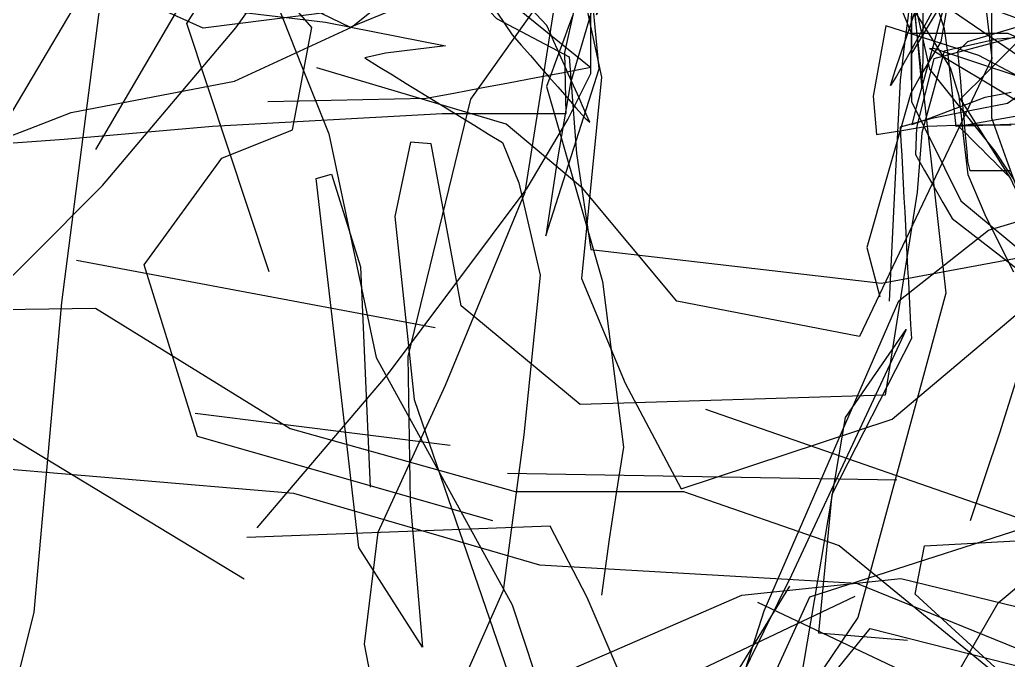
# Model space of a CAD drawing. Header units: metres. Extents: x 30 to 6769, y 117 to 5736.
# Drawn here: x 4872 to 5451, y 1116 to 1491 of the extents above; entities that cross this region are included whole.
import ezdxf

# ---------------------------------------------------------------- set-up
doc = ezdxf.new("R2010")
doc.units = ezdxf.units.M
doc.layers.add('FLOOR_0', color=1, linetype='Continuous')

msp = doc.modelspace()

# ---------------------------------------------------------------- linework, layer by layer
at = {"layer": 'FLOOR_0', "color": 1}
for points in [[(4614.64, 2162.17), (4801.18, 2154.02), (4913.11, 2154.02), (4951.05, 2052.15), (4970.9, 1952.19), (4990.57, 1902.98), (4989.57, 1811.33), (5005.12, 1729.03), (5060.34, 1588.14), (5151.32, 1491.73), (5193.88, 1469.31), (5196.06, 1440.99), (5198.23, 1412.67), (5206.59, 1356.36), (5376.87, 1336.75), (5561.13, 1370.85)], [(4916.74, 1414.96), (5018.8, 1589.53), (5045.8, 1750.68), (5059.21, 1915.09)], [(4829.75, 937.45), (4863.54, 1075.72), (4880.6, 1144.01), (4896.84, 1325.3), (4925.08, 1545.28), (4911.67, 1717.77), (4887.57, 1823.75), (4829.33, 1906), (4674.29, 1859.81), (4558.33, 1830.8), (4443.8, 1795.14), (4412.57, 1766.66), (4409.11, 1744.2), (4405.66, 1721.74), (4402.21, 1699.28), (4388.56, 1566.6), (4387.45, 1465.27), (4388.34, 1327.01), (4342.4, 1195.69)], [(5557.84, 1812.73), (5466.53, 1807.79), (5440.64, 1812.36), (5414.76, 1816.93), (5388.87, 1821.5), (5343.42, 1823.62), (5264.42, 1772.79), (5250.9, 1642.67), (5228.53, 1575.67), (5187.05, 1516.35), (5136.12, 1444.53), (5099.45, 1293.63), (5100.8, 1208.91), (5108, 1123.44), (5070.72, 1181.95), (5045.8, 1398.03), (5054.8, 1400.54), (5071.77, 1346.2), (5077.39, 1217.17)], [(5528.42, 1555.07), (5395.72, 1500.36), (5414.65, 1330.9), (5363.08, 1140.88), (5288.57, 1030.8), (5210.45, 890.73)], [(5416.13, 1503.76), (5411.63, 1478), (5399.9, 1458.45), (5394.11, 1448.01), (5393.33, 1445.27), (5392.54, 1442.53), (5391.76, 1439.79), (5390.98, 1437.05), (5390.2, 1434.31), (5389.42, 1431.57), (5388.63, 1428.83), (5387.85, 1426.09), (5387.07, 1423.35), (5386.29, 1420.61), (5385.5, 1417.87), (5384.72, 1415.14), (5383.94, 1412.4), (5383.16, 1409.66), (5382.38, 1406.92), (5381.59, 1404.18), (5380.81, 1401.44), (5380.03, 1398.7), (5379.25, 1395.96), (5378.46, 1393.22), (5377.68, 1390.48), (5376.9, 1387.74), (5376.12, 1385), (5375.34, 1382.26), (5374.55, 1379.53), (5373.77, 1376.79), (5372.99, 1374.05), (5372.21, 1371.31), (5371.42, 1368.57), (5370.64, 1365.83), (5369.86, 1363.09), (5369.08, 1360.35), (5368.3, 1357.61), (5375.99, 1328.63)], [(5552.94, 1105.22), (5519.93, 1254.28), (5452.56, 1398.18), (5423.13, 1444.55), (5426.31, 1447.73), (5429.49, 1450.92), (5432.67, 1454.1), (5435.85, 1457.28), (5439.03, 1460.46), (5442.21, 1463.65), (5445.4, 1466.83), (5448.58, 1470.01), (5451.76, 1473.19), (5454.94, 1476.38), (5458.12, 1479.56), (5461.3, 1482.74)], [(5115.53, 1310.6), (4905.44, 1349.88)], [(4683.37, 1318.63), (4916.61, 1322), (5030.53, 1251.62), (5162.38, 1214.65), (5260.94, 1214.65), (5352.09, 1182.97), (5474.59, 1082.81)], [(4854.57, 1253.75), (5003.68, 1163.43)], [(5498.47, 1205.54), (5334.66, 1152.67), (5272.49, 1016.29)]]:
    msp.add_lwpolyline(points, dxfattribs=at)
at = {"layer": 'FLOOR_0', "color": 5}
for points in [[(4307.82, 1299.28), (4432.66, 1183.95), (4462.4, 1154.19), (4483.3, 1136.4), (4485.92, 1143.38), (4488.53, 1150.35), (4491.15, 1157.33), (4493.76, 1164.3), (4496.37, 1171.28), (4498.99, 1178.25), (4501.6, 1185.23), (4537.08, 1293.51), (4697.05, 1375.16), (4836.06, 1383.86), (4911.67, 1511.46), (4951.09, 1722.55), (4992.76, 1926.51), (5100.82, 2076.25)], [(5149.3, 1197.55), (4976.3, 1246.8), (4945.1, 1347.49), (4990.51, 1409.92), (5031.9, 1426.49), (5043.16, 1486.45), (5002.71, 1533.25), (4906.46, 1674.18), (4910.92, 1750.18), (4900.2, 1796.67), (4742.77, 1822.8)], [(5488.21, 1431.01), (5420.72, 1428.45), (5419.16, 1442.44), (5417.61, 1456.44), (5416.05, 1470.44), (5413.81, 1485.57), (5405.34, 1511), (5396.87, 1536.43), (5388.39, 1561.86), (5211.19, 1575.47), (5128.72, 1521.78), (5104.29, 1513.05), (5079.86, 1504.32), (5055.42, 1495.59), (4979.6, 1486.03), (4893.37, 1524.97), (4860.67, 1595.5)], [(5429.12, 1197.68), (5437.68, 1223.36), (5446.23, 1249.04), (5475.75, 1342.83), (5480.27, 1388.02), (5487.68, 1526.56), (5490.37, 1578.82), (5528.08, 1581.96), (5635.99, 1597.11), (5689.62, 1583.88), (5689.62, 1555.33), (5689.62, 1526.78), (5689.62, 1472.96), (5680.61, 1436.02), (5664.37, 1423.84), (5648.14, 1411.65), (5606.83, 1360.87), (5547.16, 1251.2), (5550.64, 1152.7)], [(5394.53, 1523.57), (5394.53, 1473.51), (5394.53, 1455.63), (5394.53, 1467.44), (5394.53, 1479.24), (5394.53, 1491.05)], [(5396.3, 1497.09), (5398.42, 1473.79), (5400.54, 1450.49), (5401.24, 1467.27), (5401.24, 1503.88)], [(5489.2, 1490.01), (5407.54, 1468), (5402.51, 1447.88), (5397.49, 1427.76), (5396.75, 1412.06), (5402.11, 1402.67), (5407.48, 1393.28), (5412.84, 1383.88), (5418.21, 1374.49), (5501.29, 1310.31)], [(5451.99, 1402.52), (5440.45, 1402.52), (5428.91, 1402.52), (5427.57, 1407.96), (5427.04, 1413.82), (5426.51, 1419.69), (5425.97, 1425.55), (5425.44, 1431.42), (5424.91, 1437.28), (5424.37, 1443.15), (5423.84, 1449.01), (5423.31, 1454.88), (5422.78, 1460.74), (5422.24, 1466.61), (5421.71, 1472.47), (5427.44, 1478.16), (5445.22, 1483.49), (5462.99, 1488.83)], [(5495.43, 1483.04), (5444.55, 1479.65), (5413.63, 1472.59), (5407.11, 1448.67), (5400.59, 1424.76), (5397.87, 1390), (5379.11, 1271.14), (5200.44, 1265.63), (5130.69, 1323.49), (5113.13, 1418.36), (5101.12, 1419.28), (5091.77, 1375.63), (5103.23, 1268.54), (5158.27, 1108.18)], [(5277.88, 592.35), (5328.04, 621.05), (5337.44, 643), (5330.4, 713.94), (5335.08, 784.81), (5344.39, 864.09), (5369.87, 1018.59), (5445.34, 1149.38), (5547.35, 1234.85)], [(5341.09, 1102.91), (5240.14, 1001.04), (5237.84, 1018.28), (5235.54, 1035.52), (5233.24, 1052.77), (5230.95, 1070.01), (5228.65, 1087.25), (5222.75, 1110.21), (5204.56, 1152.65), (5182.78, 1194.3), (5005.17, 1187.81)]]:
    msp.add_lwpolyline(points, dxfattribs=at)
at = {"layer": 'FLOOR_0', "color": 3}
for points in [[(4835.43, 1308.6), (4920.64, 1393.9), (4998.74, 1486.3), (5069.75, 1585.82), (5069.75, 1749.3), (5094.6, 1941.22)], [(4827.51, 1415.94), (4898.18, 1420.97), (4985.12, 1428.72), (5119.5, 1436.07), (5192.27, 1436.07), (5191.47, 1471.75), (5219.79, 1598.85)], [(5593.53, 1458.85), (5422.27, 1428.45), (5424.56, 1426.16), (5426.85, 1423.87), (5429.13, 1421.58), (5431.42, 1419.29), (5433.71, 1417), (5436, 1414.72), (5438.28, 1412.43), (5440.57, 1410.14), (5442.86, 1407.85), (5445.15, 1405.56), (5447.43, 1403.27), (5449.72, 1400.99), (5452.01, 1398.7)], [(5294.5, 925), (5260.4, 1035.52), (5260.4, 1049.49), (5260.4, 1063.47), (5260.4, 1077.44), (5260.4, 1091.41), (5260.4, 1105.38), (5361.54, 1153.27)]]:
    msp.add_lwpolyline(points, dxfattribs=at)
at = {"layer": 'FLOOR_0', "color": 4}
for points in [[(5018.25, 1343.24), (4969.94, 1488.68), (5040.03, 1598.68), (5032.83, 1713.32), (4916.9, 1832.86), (4724.34, 1910.84)], [(5090.1, 1042.38), (5073.99, 1125.25), (5082.06, 1190.79), (5121.45, 1276.91), (5168.18, 1389.92), (5191.41, 1537.29), (5225.68, 1618.54), (5260.77, 1645.85), (5281.84, 1724.8), (5291, 1726.21), (5300.16, 1727.62), (5309.32, 1729.03), (5318.48, 1730.44), (5327.64, 1731.85), (5336.8, 1733.26), (5345.96, 1734.67), (5355.12, 1736.08), (5364.29, 1737.49), (5391.42, 1752.25), (5429.27, 1774.97), (5560.88, 1786.68)], [(5452.44, 1584.97), (5429.36, 1551.98), (5394.51, 1509.69), (5393.39, 1500.76), (5392.28, 1491.83), (5391.16, 1482.9), (5390.05, 1473.97), (5388.93, 1465.04), (5387.79, 1455.52), (5384.56, 1390.82), (5381.33, 1326.12)], [(5427.32, 1525.85), (5394.53, 1471.25), (5394.53, 1475.61), (5394.53, 1479.97), (5394.53, 1484.33), (5394.53, 1488.69), (5394.53, 1493.06)], [(5003.87, 1516.59), (5065.6, 1486.55), (5145.85, 1519.67)], [(5462.6, 1465.86), (5413.59, 1499.26), (5410.87, 1489.3), (5408.16, 1479.35), (5405.45, 1469.4), (5402.73, 1459.44), (5400.02, 1449.49), (5397.31, 1439.54), (5394.59, 1429.59), (5405.13, 1433.34), (5415.98, 1437.41), (5426.82, 1441.48), (5437.67, 1445.54), (5452.8, 1448.47)], [(5462.97, 1439.27), (5448.48, 1447.97), (5433.99, 1456.67), (5419.5, 1465.37), (5405.01, 1474.07), (5407.33, 1474.3), (5415.56, 1471.55), (5423.79, 1468.81), (5432.03, 1466.06), (5440.26, 1463.32), (5448.49, 1460.57), (5456.72, 1457.83), (5433.97, 1470.02), (5379.48, 1487.42), (5372, 1446.27), (5374.01, 1423.7), (5388.79, 1426.17), (5403.57, 1428.63), (5426.54, 1429.36), (5452.95, 1429.36)], [(5287.72, 1080.82), (5308.19, 1144.82), (5387.01, 1326.26), (5439.65, 1367.65), (5517.52, 1390.9)], [(5483.08, 1190.09), (5274.11, 1262.71)], [(5385.95, 1221.36), (5157.91, 1225.19)], [(5323.07, 1159.26), (5233.66, 1013.3)], [(5391.41, 1108.54), (5304.47, 1149.62)]]:
    msp.add_lwpolyline(points, dxfattribs=at)
at = {"layer": 'FLOOR_0', "color": 2}
for points in [[(4862.24, 1874.35), (4878.13, 1742.07), (4882.12, 1637.89), (4949.27, 1528.9), (5022.5, 1501.04), (5037.86, 1462.63), (5053.22, 1424.21), (5080.83, 1293.12), (5160.64, 1148.26), (5193.58, 1048.41)], [(5515.84, 1819.07), (5438.37, 1792.18), (5426.26, 1767.95), (5415.43, 1734.62), (5431.01, 1558.63), (5441.48, 1468.33), (5364.06, 1305.36), (5257.04, 1326.04), (5202.03, 1392.09), (5156.98, 1429.81), (5046.09, 1462.85)], [(4852.97, 1417.61), (4877.66, 1427.11), (4902.34, 1436.61), (4997.98, 1455.03), (5066.47, 1486.67), (5209.92, 1600.99), (5278.22, 1686), (5342.37, 1744.72), (5319.34, 1744.72), (5296.31, 1744.72), (5286.16, 1747.29), (5304.11, 1755.45), (5322.05, 1763.61), (5339.99, 1771.77), (5362.81, 1778.27), (5404.82, 1778.27), (5475.8, 1770.73)], [(5454.45, 1343.02), (5438.28, 1375.37), (5427.59, 1400.06), (5426.31, 1411.62), (5425.03, 1423.17), (5423.74, 1434.73), (5422.46, 1446.28), (5417.24, 1462.79), (5388.14, 1509.38), (5392.25, 1511.54), (5396.73, 1513.22), (5401.21, 1514.9), (5405.68, 1516.58), (5410.16, 1518.26), (5414.63, 1519.94), (5419.11, 1521.62), (5423.58, 1523.29), (5428.06, 1524.97), (5432.54, 1526.65), (5437.01, 1528.33), (5441.62, 1530.06), (5512.29, 1555.77)], [(5490.2, 1300.02), (5450.32, 1408.72), (5441.48, 1433.26), (5441.48, 1439.36), (5441.48, 1445.46), (5441.48, 1451.56), (5441.48, 1457.66), (5441.48, 1463.76), (5441.48, 1469.86), (5441.48, 1475.96), (5441.48, 1482.06), (5441.48, 1488.16), (5441.48, 1494.26), (5441.48, 1500.36), (5482.58, 1534.01)], [(5456.03, 1445.63), (5450.79, 1441.96), (5428.59, 1437.52), (5406.38, 1433.07), (5387.9, 1428), (5388.33, 1419.75), (5388.77, 1411.49), (5389.2, 1403.24), (5389.64, 1394.98), (5390.07, 1386.73), (5390.5, 1378.47), (5390.94, 1370.22), (5391.37, 1361.96), (5391.81, 1353.71), (5392.24, 1345.45), (5392.67, 1337.2), (5393.11, 1328.94), (5393.54, 1320.69), (5393.98, 1312.43), (5394.41, 1304.18), (5347.8, 1212.9), (5340.07, 1131.96), (5392.07, 1127.62)], [(5124.26, 1241.69), (4974.81, 1260.26)], [(4077.6, 804.14), (4026.41, 882.26), (4026.41, 889.55), (4026.41, 896.83), (4026.41, 904.11), (4026.41, 911.4), (4026.41, 918.68), (4026.41, 925.96), (4026.41, 933.25), (4026.41, 940.53), (4026.41, 947.82), (4036.36, 985.31), (4130.94, 1105.02), (4322.64, 1129.35), (4506.8, 1158.08), (4724.17, 1208.01), (4829.68, 1230.84), (5032.43, 1213.68), (5176.56, 1171.76), (5362.24, 1160.97), (5524.81, 1095.07)], [(5476.15, 1072.31), (5448.02, 1107.44), (5396.59, 1154.6), (5402.1, 1182.91), (5480.58, 1187.04)], [(5070.52, 1008.98), (5186.33, 1106.7), (5295.17, 1153.96), (5388.15, 1163.74), (5455.53, 1147.29)]]:
    msp.add_lwpolyline(points, dxfattribs=at)
at = {"layer": 'FLOOR_0', "color": 6}
for points in [[(5467.26, 1810.42), (5448.9, 1797.56), (5430.53, 1784.7), (5311.9, 1774.65), (5253.7, 1813.29), (5253.7, 1797.54), (5253.7, 1781.8), (5253.7, 1766.05), (5253.7, 1750.3), (5253.7, 1734.55), (5253.7, 1718.8), (5246.79, 1582.88), (5209.99, 1493.85), (5219.25, 1524.74), (5229.6, 1582.96), (5366.87, 1551.2), (5394.36, 1483.04), (5403.77, 1483.04), (5413.19, 1483.04), (5422.6, 1483.04), (5432.01, 1483.04), (5441.43, 1483.04), (5450.84, 1483.04), (5533.67, 1445.96)], [(5530.36, 1665.22), (5433.51, 1567.15), (5394.53, 1500.11), (5394.53, 1481.01), (5394.53, 1461.9), (5394.53, 1442.8), (5404.17, 1423.49), (5413.82, 1404.19), (5423.46, 1384.89), (5496.87, 1324.05)], [(5126.13, 1605.02), (5173.23, 1561.31), (5200.74, 1513.8), (5212.9, 1457.31), (5207, 1398.34), (5201.11, 1339.38), (5226.86, 1278.04), (5259.59, 1216.18), (5383.23, 1257.02), (5465.17, 1326.11), (5527.13, 1369.86), (5559.06, 1514.89), (5481.58, 1622.89)], [(5138.97, 1514.31), (5160.55, 1482.19), (5165.89, 1476.08), (5171.24, 1469.97), (5176.58, 1463.86), (5181.93, 1457.75), (5187.27, 1451.64), (5192.61, 1445.53), (5197.96, 1439.42), (5203.3, 1433.31), (5206.01, 1431.03), (5203.92, 1435.74), (5201.82, 1440.45), (5199.73, 1445.17), (5197.64, 1449.88), (5195.54, 1454.59), (5193.45, 1459.3), (5191.36, 1464.02), (5189.26, 1468.73), (5187.17, 1473.44), (5185.08, 1478.15), (5182.98, 1482.87), (5180.89, 1487.58), (5116.43, 1556.22)], [(5108.75, 1542.34), (5206.67, 1462.89), (5190.6, 1459.88), (5174.54, 1456.87), (5158.47, 1453.85), (5142.4, 1450.84), (5126.34, 1447.83), (5110.27, 1444.81), (5017.42, 1442.78)], [(5216.44, 1528.07), (5194.66, 1454), (5187, 1408.28), (5180.25, 1364.4), (5211.45, 1462.24), (5205.92, 1521.01)], [(5195.85, 1493.32), (5193.34, 1486.4), (5190.82, 1479.47), (5188.31, 1472.55), (5185.79, 1465.63), (5183.27, 1458.71), (5180.76, 1451.78), (5213.47, 1337.59), (5225.71, 1240.65), (5221.57, 1213.73), (5217.43, 1186.82), (5212.88, 1154.03)], [(5316.1, 1067.68), (5370.35, 1134.35), (5521.59, 1096.01)]]:
    msp.add_lwpolyline(points, dxfattribs=at)
at = {"layer": 'FLOOR_0', "color": 7}
for points in [[(5525.04, 1466.42), (5413.39, 1507.61), (5406.49, 1495.17), (5399.58, 1482.74), (5392.68, 1470.31), (5385.78, 1457.88), (5382.12, 1452.5), (5385.2, 1461.74), (5388.28, 1470.99), (5391.36, 1480.23), (5394.44, 1489.48), (5397.52, 1498.72), (5400.6, 1507.97), (5378.2, 1582.23)], [(4807.78, 1524.4), (4928.13, 1504.46), (5051.26, 1489.57), (5121.56, 1475.74), (5104, 1473.54), (5086.45, 1471.35), (5074.33, 1468.57), (5082.38, 1463.61), (5090.43, 1458.66), (5098.48, 1453.7), (5106.53, 1448.75), (5114.57, 1443.79), (5122.62, 1438.83), (5130.67, 1433.88), (5138.72, 1428.92), (5146.77, 1423.97), (5154.82, 1419.01), (5164.54, 1395.41), (5176.99, 1341.43), (5167.48, 1247.78), (5155.21, 1156.66), (5104.49, 1042.1)], [(5011.16, 1193.41), (5087.64, 1282.97), (5169.38, 1392.35), (5193.28, 1432.62), (5206.75, 1459.42), (5206.75, 1481.38), (5206.75, 1503.34)], [(5480.75, 1357.5), (5443.46, 1413.96), (5405.18, 1461.95), (5397.36, 1497.14)], [(5327.47, 1090.84), (5355.84, 1257.99), (5391.41, 1309.5), (5324.16, 1165.74), (5235.53, 986.16)]]:
    msp.add_lwpolyline(points, dxfattribs=at)

doc.saveas('drawing.dxf')
